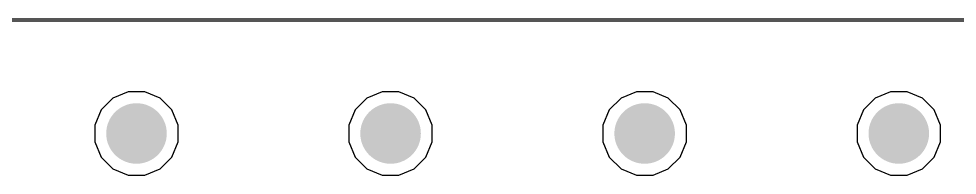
# Model space of a CAD drawing. Header units: millimetres. Extents: x -9 to 259, y -9 to 194.
# Drawn here: x 108.98 to 121.43, y 191.7 to 193.78 of the extents above; entities that cross this region are included whole.
import ezdxf

# ---------------------------------------------------------------- set-up
doc = ezdxf.new("R2010")
doc.units = ezdxf.units.MM
for name, color, linetype in [('BottomLayer', 5, 'Continuous'), ('BottomSolder', 6, 'Continuous'), ('TopLayer', 1, 'Continuous'), ('TopSolder', 216, 'Continuous'), ('ViaHoleLayer', 16, 'Continuous')]:
    doc.layers.add(name, color=color, linetype=linetype)

msp = doc.modelspace()

# ---------------------------------------------------------------- hatches: boundary and pattern name
at = {"layer": 'BottomLayer'}
h = msp.add_hatch(color=5, dxfattribs=at)
edge = h.paths.add_edge_path()
edge.add_arc((110.539, 192.253), 0.3, 0, 360)
h = msp.add_hatch(color=5, dxfattribs=at)
edge = h.paths.add_edge_path()
edge.add_arc((113.912, 192.253), 0.3, 0, 360)
h = msp.add_hatch(color=5, dxfattribs=at)
edge = h.paths.add_edge_path()
edge.add_arc((117.285, 192.253), 0.3, 0, 360)
h = msp.add_hatch(color=5, dxfattribs=at)
edge = h.paths.add_edge_path()
edge.add_arc((120.659, 192.253), 0.3, 0, 360)
at = {"layer": 'BottomSolder'}
h = msp.add_hatch(color=6, dxfattribs=at)
edge = h.paths.add_edge_path()
edge.add_arc((110.539, 192.253), 0.402, 0, 360)
h = msp.add_hatch(color=6, dxfattribs=at)
edge = h.paths.add_edge_path()
edge.add_arc((113.912, 192.253), 0.402, 0, 360)
h = msp.add_hatch(color=6, dxfattribs=at)
edge = h.paths.add_edge_path()
edge.add_arc((117.285, 192.253), 0.402, 0, 360)
h = msp.add_hatch(color=6, dxfattribs=at)
edge = h.paths.add_edge_path()
edge.add_arc((120.659, 192.253), 0.402, 0, 360)
at = {"layer": 'TopLayer'}
h = msp.add_hatch(color=1, dxfattribs=at)
edge = h.paths.add_edge_path()
edge.add_arc((110.539, 192.253), 0.3, 0, 360)
h = msp.add_hatch(color=1, dxfattribs=at)
edge = h.paths.add_edge_path()
edge.add_arc((113.912, 192.253), 0.3, 0, 360)
h = msp.add_hatch(color=1, dxfattribs=at)
edge = h.paths.add_edge_path()
edge.add_arc((117.285, 192.253), 0.3, 0, 360)
h = msp.add_hatch(color=1, dxfattribs=at)
edge = h.paths.add_edge_path()
edge.add_arc((120.659, 192.253), 0.3, 0, 360)
at = {"layer": 'TopSolder'}
h = msp.add_hatch(color=216, dxfattribs=at)
edge = h.paths.add_edge_path()
edge.add_arc((110.539, 192.253), 0.402, 0, 360)
h = msp.add_hatch(color=216, dxfattribs=at)
edge = h.paths.add_edge_path()
edge.add_arc((113.912, 192.253), 0.402, 0, 360)
h = msp.add_hatch(color=216, dxfattribs=at)
edge = h.paths.add_edge_path()
edge.add_arc((117.285, 192.253), 0.402, 0, 360)
h = msp.add_hatch(color=216, dxfattribs=at)
edge = h.paths.add_edge_path()
edge.add_arc((120.659, 192.253), 0.402, 0, 360)
at = {"layer": 'ViaHoleLayer'}
h = msp.add_hatch(color=16, dxfattribs=at)
edge = h.paths.add_edge_path()
edge.add_arc((110.539, 192.253), 0.15, 0, 360)
h = msp.add_hatch(color=16, dxfattribs=at)
edge = h.paths.add_edge_path()
edge.add_arc((113.912, 192.253), 0.15, 0, 360)
h = msp.add_hatch(color=16, dxfattribs=at)
edge = h.paths.add_edge_path()
edge.add_arc((117.285, 192.253), 0.15, 0, 360)
h = msp.add_hatch(color=16, dxfattribs=at)
edge = h.paths.add_edge_path()
edge.add_arc((120.659, 192.253), 0.15, 0, 360)

# ---------------------------------------------------------------- linework, layer by layer
at = {"layer": 'BottomLayer'}
msp.add_line((-9.271, 193.777), (258.369, 193.777), dxfattribs=at)
at = {"layer": 'TopLayer'}
for p, q in [((-9.271, 193.751), (258.369, 193.751)), ((110.428, 192.807), (110.225, 192.722)), ((110.649, 192.807), (110.428, 192.807)), ((110.853, 192.722), (110.649, 192.807)), ((113.802, 192.807), (113.598, 192.722)), ((114.022, 192.807), (113.802, 192.807)), ((114.226, 192.722), (114.022, 192.807)), ((117.175, 192.807), (116.972, 192.722)), ((117.396, 192.807), (117.175, 192.807)), ((117.599, 192.722), (117.396, 192.807)), ((120.549, 192.807), (120.345, 192.722)), ((120.769, 192.807), (120.549, 192.807)), ((120.973, 192.722), (120.769, 192.807)), ((110.225, 192.722), (110.069, 192.566)), ((111.008, 192.566), (110.853, 192.722)), ((113.598, 192.722), (113.442, 192.566)), ((114.382, 192.566), (114.226, 192.722)), ((116.972, 192.722), (116.816, 192.566)), ((117.755, 192.566), (117.599, 192.722)), ((120.345, 192.722), (120.189, 192.566)), ((121.129, 192.566), (120.973, 192.722)), ((110.069, 192.566), (109.985, 192.363)), ((111.093, 192.363), (111.008, 192.566)), ((113.442, 192.566), (113.358, 192.363)), ((114.466, 192.363), (114.382, 192.566)), ((116.816, 192.566), (116.731, 192.363)), ((117.839, 192.363), (117.755, 192.566)), ((120.189, 192.566), (120.105, 192.363)), ((121.213, 192.363), (121.129, 192.566)), ((109.985, 192.363), (109.985, 192.142)), ((111.093, 192.142), (111.093, 192.363)), ((113.358, 192.363), (113.358, 192.142)), ((114.466, 192.142), (114.466, 192.363)), ((116.731, 192.363), (116.731, 192.142)), ((117.839, 192.142), (117.839, 192.363)), ((120.105, 192.363), (120.105, 192.142)), ((121.213, 192.142), (121.213, 192.363)), ((109.985, 192.142), (110.069, 191.939)), ((111.008, 191.939), (111.093, 192.142)), ((113.358, 192.142), (113.442, 191.939)), ((114.382, 191.939), (114.466, 192.142)), ((116.731, 192.142), (116.816, 191.939)), ((117.755, 191.939), (117.839, 192.142)), ((120.105, 192.142), (120.189, 191.939)), ((121.129, 191.939), (121.213, 192.142)), ((110.069, 191.939), (110.225, 191.783)), ((110.853, 191.783), (111.008, 191.939)), ((113.442, 191.939), (113.598, 191.783)), ((114.226, 191.783), (114.382, 191.939)), ((116.816, 191.939), (116.972, 191.783)), ((117.599, 191.783), (117.755, 191.939)), ((120.189, 191.939), (120.345, 191.783)), ((120.973, 191.783), (121.129, 191.939)), ((110.225, 191.783), (110.428, 191.699)), ((110.649, 191.699), (110.853, 191.783)), ((113.598, 191.783), (113.802, 191.699)), ((114.022, 191.699), (114.226, 191.783)), ((116.972, 191.783), (117.175, 191.699)), ((117.396, 191.699), (117.599, 191.783)), ((120.345, 191.783), (120.549, 191.699)), ((120.769, 191.699), (120.973, 191.783)), ((110.428, 191.699), (110.649, 191.699)), ((113.802, 191.699), (114.022, 191.699)), ((117.175, 191.699), (117.396, 191.699)), ((120.549, 191.699), (120.769, 191.699))]:
    msp.add_line(p, q, dxfattribs=at)

doc.saveas('drawing.dxf')
